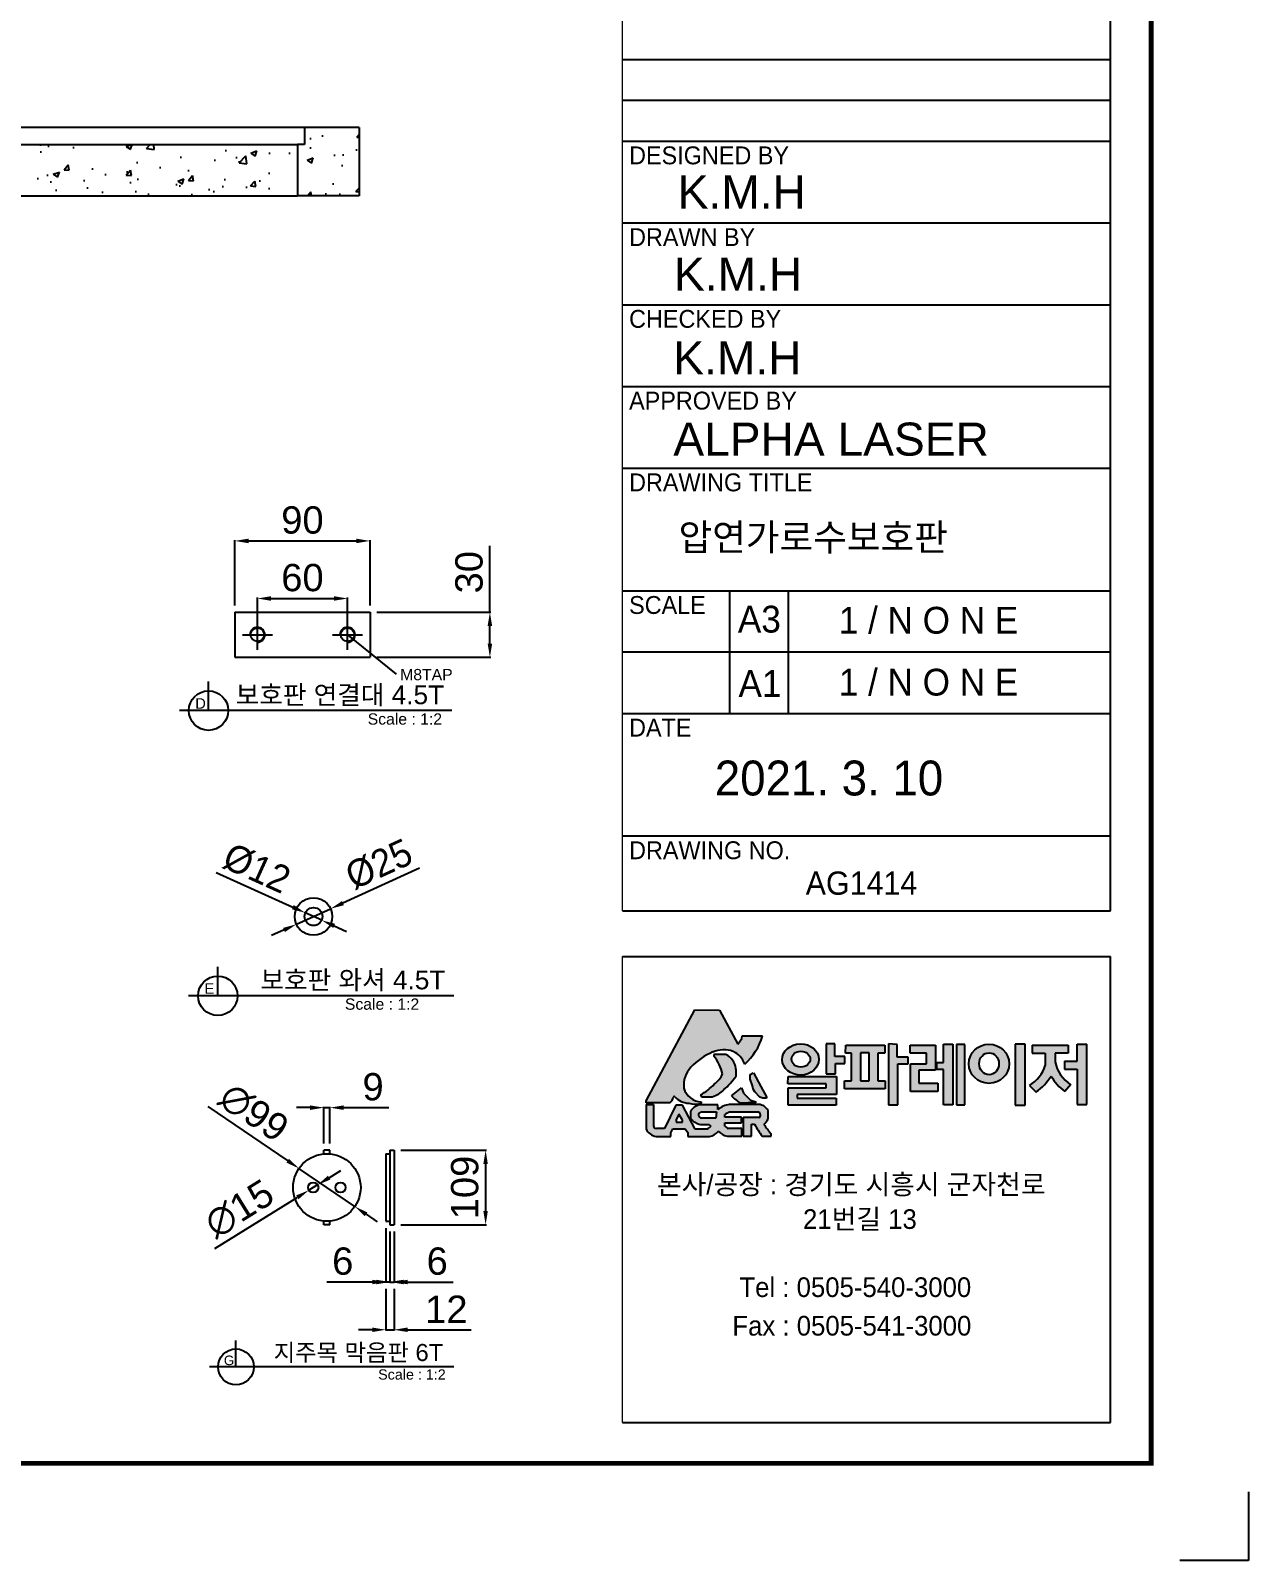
# Model space of a CAD drawing. Header units: millimetres. Extents: x 11916 to 17892, y -30913 to -26687.
# Drawn here: x 16108 to 17892, y -30913 to -28671 of the extents above; entities that cross this region are included whole.
import ezdxf
from ezdxf.enums import TextEntityAlignment as Align

# ---------------------------------------------------------------- set-up
doc = ezdxf.new("R2010")
doc.units = ezdxf.units.MM
doc.layers.add('LAYOUT', color=7, linetype='Continuous')
doc.layers.add('TEXT', color=7, linetype='Continuous')
doc.styles.add('H', font='')
doc.styles.get("Standard").update_dxf_attribs({"font": 'arial.ttf'})
doc.styles.get('H').set_extended_font_data('Dotum')
doc.dimstyles.new('ISO-25', dxfattribs={"dimtxt": 40, "dimasz": 20, "dimexe": 1.25, "dimexo": 10, "dimgap": 10, "dimtad": 1, "dimdec": 0, "dimtxsty": 'Standard', "dimcen": 2.5, "dimclrd": 3, "dimclre": 3, "dimclrt": 3, "dimadec": 0, "dimazin": 0, "dimtfac": 1, "dimtdec": 0, "dimtmove": 0, "dimatfit": 3, "dimfxl": 0, "dimarcsym": 0})

# ---------------------------------------------------------------- blocks, each defined once
blk = doc.blocks.new('*D11')
at = {"color": 3, "lineweight": -2, "transparency": 16777216}
for p, q in [((16407.4, -29513.5), (16407.4, -29417.8)), ((16427.4, -29419), (16585.4, -29419)), ((16605.4, -29513.5), (16605.4, -29417.8))]:
    blk.add_line(p, q, dxfattribs=at)
at = {"color": 3, "transparency": 16777216}
for points in [[(16427.4, -29415.7), (16427.4, -29422.3), (16407.4, -29419)], [(16585.4, -29415.7), (16585.4, -29422.3), (16605.4, -29419)]]:
    blk.add_solid(points, dxfattribs=at)
at = {"layer": 'Defpoints', "color": 0, "transparency": 16777216}
for p in [(16605.4, -29419), (16407.4, -29523.5), (16605.4, -29523.5)]:
    blk.add_point(p, dxfattribs=at)
at = {"color": 3, "transparency": 16777216, "insert": (16506.4, -29388.6), "char_height": 40, "attachment_point": 5}
blk.add_mtext('90', dxfattribs=at)
blk = doc.blocks.new('*D12')
at = {"color": 3, "lineweight": -2, "transparency": 16777216}
for p, q in [((16781, -29523.5), (16781, -29426.4)), ((16615.4, -29523.5), (16782.3, -29523.5)), ((16781, -29569.5), (16781, -29543.5)), ((16615.4, -29589.5), (16782.3, -29589.5))]:
    blk.add_line(p, q, dxfattribs=at)
at = {"color": 3, "transparency": 16777216}
for points in [[(16777.7, -29543.5), (16784.3, -29543.5), (16781, -29523.5)], [(16777.7, -29569.5), (16784.3, -29569.5), (16781, -29589.5)]]:
    blk.add_solid(points, dxfattribs=at)
at = {"layer": 'Defpoints', "color": 0, "transparency": 16777216}
for p in [(16605.4, -29523.5), (16781, -29523.5), (16605.4, -29589.5)]:
    blk.add_point(p, dxfattribs=at)
at = {"color": 3, "transparency": 16777216, "insert": (16750.6, -29464.9), "char_height": 40, "attachment_point": 5, "rotation": 90}
blk.add_mtext('30', dxfattribs=at)
blk = doc.blocks.new('*D13')
at = {"color": 3, "lineweight": -2, "transparency": 16777216}
for p, q in [((16677.9, -29898.7), (16565.8, -29949.7)), ((16497.6, -29980.8), (16547.6, -29958)), ((16479.4, -29989.1), (16461.2, -29997.4))]:
    blk.add_line(p, q, dxfattribs=at)
at = {"color": 3, "transparency": 16777216}
for points in [[(16564.4, -29946.7), (16567.2, -29952.8), (16547.6, -29958)], [(16478, -29986.1), (16480.7, -29992.2), (16497.6, -29980.8)]]:
    blk.add_solid(points, dxfattribs=at)
at = {"layer": 'Defpoints', "color": 0, "transparency": 16777216}
for p in [(16547.6, -29958), (16497.6, -29980.8)]:
    blk.add_point(p, dxfattribs=at)
at = {"color": 3, "transparency": 16777216, "insert": (16618.5, -29892.8), "char_height": 40, "attachment_point": 5, "rotation": 24.4839}
blk.add_mtext('{\\fMS PGothic|b0|i0|c129|p34;%%C25}', dxfattribs=at)
blk = doc.blocks.new('*D14')
at = {"color": 3, "lineweight": -2, "transparency": 16777216}
for p, q in [((16380.1, -29905), (16492.3, -29955.7)), ((16534.6, -29974.9), (16510.6, -29964)), ((16552.8, -29983.1), (16571.1, -29991.4))]:
    blk.add_line(p, q, dxfattribs=at)
at = {"color": 3, "transparency": 16777216}
for points in [[(16493.7, -29952.7), (16491, -29958.8), (16510.6, -29964)], [(16554.2, -29980.1), (16551.5, -29986.2), (16534.6, -29974.9)]]:
    blk.add_solid(points, dxfattribs=at)
at = {"layer": 'Defpoints', "color": 0, "transparency": 16777216}
for p in [(16510.6, -29964), (16534.6, -29974.9)]:
    blk.add_point(p, dxfattribs=at)
at = {"color": 3, "transparency": 16777216, "insert": (16439.5, -29898.9), "char_height": 40, "attachment_point": 5, "rotation": 335.6577}
blk.add_mtext('{\\fMS PGothic|b0|i0|c129|p34;%%C12}', dxfattribs=at)
blk = doc.blocks.new('*D15')
at = {"color": 3, "lineweight": -2, "transparency": 16777216}
for p, q in [((16440.4, -29546.5), (16440.4, -29502.1)), ((16460.4, -29503.4), (16552.4, -29503.4)), ((16572.4, -29546.5), (16572.4, -29502.1))]:
    blk.add_line(p, q, dxfattribs=at)
at = {"color": 3, "transparency": 16777216}
for points in [[(16460.4, -29500), (16460.4, -29506.7), (16440.4, -29503.4)], [(16552.4, -29500), (16552.4, -29506.7), (16572.4, -29503.4)]]:
    blk.add_solid(points, dxfattribs=at)
at = {"layer": 'Defpoints', "color": 0, "transparency": 16777216}
for p in [(16572.4, -29503.4), (16440.4, -29556.5), (16572.4, -29556.5)]:
    blk.add_point(p, dxfattribs=at)
at = {"color": 3, "transparency": 16777216, "insert": (16506.4, -29473), "char_height": 40, "attachment_point": 5}
blk.add_mtext('60', dxfattribs=at)
blk = doc.blocks.new('*D21')
at = {"color": 3, "lineweight": -2, "transparency": 16777216}
for p, q in [((16880.3, -24788.6), (16997.3, -24868.4)), ((17095.6, -24935.4), (17013.8, -24879.6)), ((17112.1, -24946.7), (17128.6, -24958))]:
    blk.add_line(p, q, dxfattribs=at)
at = {"color": 3, "transparency": 16777216}
for points in [[(16999.2, -24865.6), (16995.4, -24871.1), (17013.8, -24879.6)], [(17114, -24944), (17110.2, -24949.5), (17095.6, -24935.4)]]:
    blk.add_solid(points, dxfattribs=at)
at = {"layer": 'Defpoints', "color": 0, "transparency": 16777216}
for p in [(17013.8, -24879.6), (17095.6, -24935.4)]:
    blk.add_point(p, dxfattribs=at)
at = {"color": 3, "transparency": 16777216, "insert": (16947.7, -24797.7), "char_height": 40, "attachment_point": 5, "rotation": 325.6971}
blk.add_mtext('∅99', dxfattribs=at)
blk = doc.blocks.new('*D22')
at = {"color": 3, "lineweight": -2, "transparency": 16777216}
for p, q in [((17058.1, -24893.1), (17075.1, -24882.5)), ((17041.1, -24903.6), (17028.3, -24911.5)), ((16890.7, -24996.7), (17011.3, -24922))]:
    blk.add_line(p, q, dxfattribs=at)
at = {"color": 3, "transparency": 16777216}
for points in [[(17056.3, -24890.2), (17059.8, -24895.9), (17041.1, -24903.6)], [(17009.6, -24919.2), (17013.1, -24924.8), (17028.3, -24911.5)]]:
    blk.add_solid(points, dxfattribs=at)
at = {"layer": 'Defpoints', "color": 0, "transparency": 16777216}
for p in [(17041.1, -24903.6), (17028.3, -24911.5)]:
    blk.add_point(p, dxfattribs=at)
at = {"color": 3, "transparency": 16777216, "insert": (16926.5, -24938.8), "char_height": 40, "attachment_point": 5, "rotation": 31.7725}
blk.add_mtext('∅15', dxfattribs=at)
blk = doc.blocks.new('*D23')
at = {"color": 3, "lineweight": -2, "transparency": 16777216}
for p, q in [((17030.2, -24790.5), (17010.2, -24790.5)), ((17050.2, -24843), (17050.2, -24789.2)), ((17050.2, -24790.5), (17059.2, -24790.5)), ((17059.2, -24843), (17059.2, -24789.2)), ((17079.2, -24790.5), (17145.5, -24790.5))]:
    blk.add_line(p, q, dxfattribs=at)
at = {"color": 3, "transparency": 16777216}
for points in [[(17030.2, -24787.2), (17030.2, -24793.8), (17050.2, -24790.5)], [(17079.2, -24787.2), (17079.2, -24793.8), (17059.2, -24790.5)]]:
    blk.add_solid(points, dxfattribs=at)
at = {"layer": 'Defpoints', "color": 0, "transparency": 16777216}
for p in [(17059.2, -24790.5), (17050.2, -24853), (17059.2, -24853)]:
    blk.add_point(p, dxfattribs=at)
at = {"color": 3, "transparency": 16777216, "insert": (17122.4, -24760.1), "char_height": 40, "attachment_point": 5}
blk.add_mtext('9', dxfattribs=at)
blk = doc.blocks.new('*D24')
at = {"color": 3, "lineweight": -2, "transparency": 16777216}
for p, q in [((17163.1, -24853), (17288.5, -24853)), ((17287.2, -24873), (17287.2, -24942)), ((17163.1, -24962), (17288.5, -24962))]:
    blk.add_line(p, q, dxfattribs=at)
at = {"color": 3, "transparency": 16777216}
for points in [[(17283.9, -24873), (17290.5, -24873), (17287.2, -24853)], [(17283.9, -24942), (17290.5, -24942), (17287.2, -24962)]]:
    blk.add_solid(points, dxfattribs=at)
at = {"layer": 'Defpoints', "color": 0, "transparency": 16777216}
for p in [(17153.1, -24853), (17153.1, -24962), (17287.2, -24962)]:
    blk.add_point(p, dxfattribs=at)
at = {"color": 3, "transparency": 16777216, "insert": (17256.8, -24907.5), "char_height": 40, "attachment_point": 5, "rotation": 90}
blk.add_mtext('109', dxfattribs=at)
blk = doc.blocks.new('*D25')
at = {"color": 3, "lineweight": -2, "transparency": 16777216}
for p, q in [((17147.1, -24972), (17147.1, -25047.3)), ((17153.1, -24972), (17153.1, -25047.3)), ((17127.1, -25046), (17107.1, -25046)), ((17147.1, -25046), (17153.1, -25046)), ((17173.1, -25046), (17239.5, -25046))]:
    blk.add_line(p, q, dxfattribs=at)
at = {"color": 3, "transparency": 16777216}
for points in [[(17127.1, -25042.7), (17127.1, -25049.3), (17147.1, -25046)], [(17173.1, -25042.7), (17173.1, -25049.3), (17153.1, -25046)]]:
    blk.add_solid(points, dxfattribs=at)
at = {"layer": 'Defpoints', "color": 0, "transparency": 16777216}
for p in [(17147.1, -24962), (17153.1, -24962), (17153.1, -25046)]:
    blk.add_point(p, dxfattribs=at)
at = {"color": 3, "transparency": 16777216, "insert": (17216.3, -25015.6), "char_height": 40, "attachment_point": 5}
blk.add_mtext('6', dxfattribs=at)
blk = doc.blocks.new('*D26')
at = {"color": 3, "lineweight": -2, "transparency": 16777216}
for p, q in [((17141.1, -24967), (17141.1, -25047.3)), ((17147.1, -24972), (17147.1, -25047.3)), ((17121.1, -25046), (17054.7, -25046)), ((17147.1, -25046), (17141.1, -25046)), ((17167.1, -25046), (17187.1, -25046))]:
    blk.add_line(p, q, dxfattribs=at)
at = {"color": 3, "transparency": 16777216}
for points in [[(17121.1, -25042.7), (17121.1, -25049.3), (17141.1, -25046)], [(17167.1, -25042.7), (17167.1, -25049.3), (17147.1, -25046)]]:
    blk.add_solid(points, dxfattribs=at)
at = {"layer": 'Defpoints', "color": 0, "transparency": 16777216}
for p in [(17141.1, -24957), (17147.1, -24962), (17141.1, -25046)]:
    blk.add_point(p, dxfattribs=at)
at = {"color": 3, "transparency": 16777216, "insert": (17077.9, -25015.6), "char_height": 40, "attachment_point": 5}
blk.add_mtext('6', dxfattribs=at)
blk = doc.blocks.new('*D27')
at = {"color": 3, "lineweight": -2, "transparency": 16777216}
for p, q in [((17141.1, -25056), (17141.1, -25117.3)), ((17153.1, -25056), (17153.1, -25117.3)), ((17121.1, -25116), (17101.1, -25116)), ((17141.1, -25116), (17153.1, -25116)), ((17173.1, -25116), (17266.2, -25116))]:
    blk.add_line(p, q, dxfattribs=at)
at = {"color": 3, "transparency": 16777216}
for points in [[(17121.1, -25112.7), (17121.1, -25119.3), (17141.1, -25116)], [(17173.1, -25112.7), (17173.1, -25119.3), (17153.1, -25116)]]:
    blk.add_solid(points, dxfattribs=at)
at = {"layer": 'Defpoints', "color": 0, "transparency": 16777216}
for p in [(17141.1, -25046), (17153.1, -25046), (17153.1, -25116)]:
    blk.add_point(p, dxfattribs=at)
at = {"color": 3, "transparency": 16777216, "insert": (17229.7, -25085.9), "char_height": 40, "attachment_point": 5}
blk.add_mtext('12', dxfattribs=at)
blk = doc.blocks.new('A$C2C0F6B7D')
for p, q in [((0, 109), (-9, 109)), ((-9, 103.8), (-9, 109)), ((0, 103.8), (0, 109)), ((81.9, 104), (87.9, 104)), ((81.9, 104), (81.9, 5)), ((87.9, 109), (93.9, 109)), ((87.9, 109), (87.9, 0)), ((93.9, 109), (93.9, 0)), ((-9, 0), (-9, 5.2)), ((0, 0), (-9, 0)), ((0, 0), (0, 5.2)), ((81.9, 5), (87.9, 5)), ((87.9, 0), (93.9, 0)), ((-137.7, -208.4), (-137.7, -169.6)), ((181.4, -208.4), (-176.5, -208.4))]:
    blk.add_line(p, q)
for centre, radius in [((-4.5, 54.5), 49.5), ((-24.5, 54.5), 7.5), ((15.5, 54.5), 7.5), ((-137.7, -208.4), 26.3)]:
    blk.add_circle(centre, radius)
blk.add_text('G', height=14).set_placement((-155.4, -205.8))
at = {"layer": 'TEXT'}
blk.add_text('지주목 막음판 6T', height=25, dxfattribs=at).set_placement((41.8, -199.8), align=Align.CENTER)
blk.add_text('Scale : 1:2', height=15, dxfattribs=at).set_placement((70.6, -227))
for base, p1, p2, picture, middle in [((0, 171.5), (-9, 109), (0, 109), '*D23', (63.2, 202)), ((81.9, -84), (87.9, 0), (81.9, 5), '*D26', (18.7, -53.5)), ((93.9, -84), (87.9, 0), (93.9, 0), '*D25', (157.1, -53.5)), ((93.9, -154), (81.9, -84), (93.9, -84), '*D27', (170.5, -123.9))]:
    dim = blk.add_linear_dim(base=base, p1=p1, p2=p2, dimstyle='ISO-25')
    dim.commit()
    dim.dimension.update_dxf_attribs({"geometry": picture, "text_midpoint": middle, "insert": (-17059.2, 24962)})
for p1, p2, picture, middle in [((36.4, 26.6), (-45.4, 82.4), '*D21', (-111.5, 164.3)), ((-18.1, 58.4), (-30.9, 50.6), '*D22', (-132.7, 23.3))]:
    dim = blk.add_diameter_dim_2p(p1=p1, p2=p2, dimstyle='ISO-25')
    dim.commit()
    dim.dimension.update_dxf_attribs({"geometry": picture, "text_midpoint": middle, "insert": (-17059.2, 24962)})
dim = blk.add_linear_dim(base=(228, 0), p1=(93.9, 109), p2=(93.9, 0), angle=90, dimstyle='ISO-25')
dim.commit()
dim.dimension.update_dxf_attribs({"geometry": '*D24', "text_midpoint": (197.6, 54.5), "insert": (-17059.2, 24962)})

msp = doc.modelspace()

# ---------------------------------------------------------------- hatches: boundary and pattern name
h = msp.add_hatch()
h.set_pattern_fill('AR-CONC', color=256, scale=0.5)
h.set_pattern_definition([(50, (3468.4, -30593.274), (91.09233, -7.96954), [9.525, -104.775]), (355, (3468.4, -30593.27), (-17.6217, 95.5284), [7.62, -83.8203]), (100.45144, (3475.995, -30593.94), (73.4706, 87.5589), [8.095, -89.0451]), (46.1842, (3468.4, -30567.87), (135.5395, -21.0212), [14.2875, -157.1625]), (96.6356, (3479.7, -30569.63), (118.7021, 123.713), [12.1425, -133.5678]), (351.1842, (3468.4, -30567.87), (118.702, 123.713), [11.43, -125.7299]), (21, (3481.1, -30574.224), (75.8072, -51.1326), [9.525, -104.775]), (326, (3481.1, -30574.22), (30.901, 92.094), [7.62, -83.82]), (71.45144, (3487.42, -30578.485), (106.7082, 40.9614), [8.095, -89.045]), (37.5, (3468.404, -30593.274), (1.5443, 42.27752), [0, -82.804, 0, -85.09, 0, -84.1375]), (7.5, (3468.404, -30593.274), (33.40983, 50.09029), [0, -48.514, 0, -80.899, 0, -32.0675]), (327.5, (3440.083, -30593.274), (67.7953, -2.86437), [0, -31.75, 0, -99.06, 0, -131.445]), (317.5, (3427.38, -30593.274), (74.0646, 12.71325), [0, -41.275, 0, -65.786, 0, -93.345])])
h.paths.add_polyline_path([(16499.4, -28838.2), (16499.4, -28913.2), (16589.4, -28913.2), (16589.4, -28813.2), (16509.4, -28813.2), (16509.4, -28838.2)])
h = msp.add_hatch()
h.set_pattern_fill('AR-CONC', color=256, scale=0.5)
h.set_pattern_definition([(50, (3568.4, -30593.274), (91.09233, -7.96954), [9.525, -104.775]), (355, (3568.4, -30593.27), (-17.6217, 95.5284), [7.62, -83.8203]), (100.45144, (3575.995, -30593.94), (73.4706, 87.5589), [8.095, -89.0451]), (46.1842, (3568.4, -30567.87), (135.5395, -21.0212), [14.2875, -157.1625]), (96.6356, (3579.7, -30569.63), (118.702, 123.713), [12.1425, -133.5678]), (351.1842, (3568.4, -30567.87), (118.702, 123.713), [11.43, -125.7299]), (21, (3581.1, -30574.224), (75.8072, -51.1326), [9.525, -104.775]), (326, (3581.1, -30574.22), (30.901, 92.094), [7.62, -83.82]), (71.45144, (3587.42, -30578.485), (106.7082, 40.9614), [8.095, -89.045]), (37.5, (3568.404, -30593.274), (1.5443, 42.27752), [0, -82.804, 0, -85.09, 0, -84.1375]), (7.5, (3568.404, -30593.274), (33.40983, 50.09029), [0, -48.514, 0, -80.899, 0, -32.0675]), (327.5, (3540.083, -30593.274), (67.7953, -2.86437), [0, -31.75, 0, -99.06, 0, -131.445]), (317.5, (3527.38, -30593.274), (74.0646, 12.71325), [0, -41.275, 0, -65.786, 0, -93.345])])
h.paths.add_polyline_path([(15109.4, -28838.2), (15109.4, -28913.2), (16499.4, -28913.2), (16499.4, -28838.2)])
h = msp.add_hatch(color=256)
h.dxf.hatch_style = 1
h.set_gradient(color1=(255, 0, 0), color2=(255, 159, 127), tint=1)
h.paths.add_polyline_path([(17009.9, -30239.4), (17009.7, -30242.3), (17044.4, -30242.3, 0.214284), (17049.4, -30234.3, -0.655828), (17051.8, -30233.7, 0.18567), (17072.4, -30243, 0.148851), (17090.2, -30243.1, 0.404174), (17090.7, -30241.1, -0.316733), (17065.1, -30221, -0.221534), (17075.5, -30190.2, -0.105066), (17107.5, -30167.9, -0.185229), (17137.4, -30166.9, -0.196064), (17154.3, -30185.6, 0.141597), (17180.5, -30144.4), (17150.7, -30144.1), (17150.1, -30148.1), (17147.8, -30151.8), (17144.3, -30156.4), (17117.3, -30106.4), (17081.2, -30106.1)])
h.paths.add_polyline_path([(17109.6, -30214.9, -0.08303), (17089.6, -30230.7, 0.230034), (17091.7, -30233.6, 0.021204), (17106.5, -30233.4, 0.137848), (17123.4, -30223.3, 0.057638), (17141.5, -30203.4, 0.060436), (17141.3, -30191.9, 0.2375), (17126.5, -30171.7), (17109.1, -30171.7), (17109.1, -30174.3, -0.121183), (17121.8, -30200, -0.135167)], flags=17)
h.paths.add_polyline_path([(17152.5, -30228.2), (17149.6, -30220.3), (17134.7, -30232.4, 0.044378), (17147.9, -30243), (17170.6, -30242.1), (17170.6, -30241.1), (17162.6, -30238.6)], flags=17)
h.paths.add_polyline_path([(17166.8, -30222.4), (17169.2, -30226.3), (17176.6, -30233.9), (17181, -30235.6), (17186.1, -30235.6), (17186, -30233.7), (17178, -30218.6), (17166.9, -30198.3), (17162.1, -30200.9), (17162.1, -30207.9), (17165.5, -30217.3)])
h.paths.add_polyline_path([(17025.3, -30280.2, -0.419155), (17020.8, -30276), (17020.8, -30245.1), (17009.7, -30245.1), (17009.7, -30280.7, 0.254457), (17024.4, -30291.7), (17045.9, -30291.7), (17045.9, -30286.2), (17049.1, -30280.3), (17067, -30280.3), (17071.1, -30286), (17071.1, -30291.7), (17102.7, -30291.7, 0.190479), (17115.7, -30284, 0.147735), (17128.4, -30291.1), (17149.9, -30291.1), (17149.9, -30280.2), (17130.2, -30280.2, -0.052449), (17125.3, -30276.7), (17125.3, -30271.6), (17149.6, -30271.6), (17149.6, -30263.3), (17125.2, -30263.3), (17125.2, -30259.6, -0.044761), (17131.6, -30255.8), (17174.3, -30255.8, -0.648836), (17175.2, -30264.1), (17152, -30264.1), (17152, -30291.5), (17164.4, -30291.5), (17164.4, -30273.7), (17168.7, -30273.7, 0.01692), (17179.7, -30291.4), (17193, -30291.4), (17193, -30287.8, -0.024318), (17182.4, -30274, 0.064908), (17188.5, -30265.9), (17188.5, -30253.6, 0.229002), (17174.7, -30244.7), (17131.7, -30244.7, 0.127003), (17114.9, -30252.3), (17114.9, -30245.4), (17088, -30245.4, 0.22689), (17074.7, -30254.9), (17074.7, -30265.1, 0.193483), (17089.3, -30274.2), (17102.3, -30274.2, 0.030046), (17104.9, -30276.9, 0.136716), (17100.5, -30281), (17081.7, -30281), (17063.3, -30246.1), (17053.4, -30246.1), (17036.6, -30280.2)])
h.paths.add_polyline_path([(17053.8, -30270.8), (17053.8, -30267.3), (17058, -30259), (17063, -30267.7), (17063, -30270.8)], flags=16)
h.paths.add_polyline_path([(17090.4, -30255.8), (17112.9, -30255.7), (17112, -30264.9), (17091.3, -30264.9, -0.924958)], flags=16)
edge = h.paths.add_edge_path()
edge.add_ellipse((17236.1, -30178.9), major_axis=(-26.9, -0.4), ratio=0.850598, start_angle=0, end_angle=360)
edge = h.paths.add_edge_path(flags=16)
edge.add_ellipse((17236.5, -30178.4), major_axis=(-13.7, 0), ratio=0.843368, start_angle=0, end_angle=360)
h.paths.add_polyline_path([(17288.6, -30203.9), (17218, -30203.9), (17217.5, -30214.8), (17273.7, -30214.8), (17273.7, -30220.4), (17217.7, -30220.4), (17217.7, -30245.8), (17288.4, -30245.8), (17288.4, -30235.8), (17231.3, -30235.8), (17231.3, -30230.4), (17288.6, -30230.4)])
h.paths.add_polyline_path([(17273.5, -30199.8), (17287.4, -30199.8), (17287.4, -30184.7), (17300.9, -30184.7), (17300.9, -30174.3), (17286.4, -30174.3), (17286.4, -30156), (17273.5, -30156.2)])
h.paths.add_polyline_path([(17310.6, -30169.8), (17310.6, -30210), (17300.3, -30210), (17300.3, -30221.9), (17360, -30221.9), (17360, -30210.1), (17349.3, -30210.1), (17349.3, -30169.8), (17359.6, -30169.8), (17359.6, -30157.9), (17302.4, -30157.9), (17301.7, -30169.8)])
h.paths.add_polyline_path([(17323.9, -30169.1), (17336.6, -30169.4), (17336.6, -30210.1), (17323.9, -30210.1)], flags=16)
h.paths.add_polyline_path([(17377.7, -30175.4), (17377.7, -30156.9), (17364.9, -30156.2), (17364.9, -30245.3), (17378.7, -30245.3), (17378.7, -30185.2), (17393.8, -30185.2), (17393.8, -30175.4)])
h.paths.add_polyline_path([(17409.2, -30194.7), (17433.7, -30194.7), (17433.7, -30157.9), (17396.5, -30157.9), (17396.6, -30169.7), (17420.5, -30169.7), (17420.5, -30185.4), (17397.1, -30185.4), (17397.1, -30225.8), (17437.2, -30225.8), (17437.2, -30213.4), (17409.2, -30213.4)])
h.paths.add_polyline_path([(17445.5, -30245.4), (17459.2, -30245.4), (17459.2, -30156.4), (17445.6, -30156.4), (17445.6, -30183.2), (17435.6, -30183.2), (17435.5, -30193.6), (17445.5, -30193.6)])
h.paths.add_polyline_path([(17464.3, -30245.5), (17476.6, -30245.5), (17476.6, -30157), (17464.3, -30157)])
edge = h.paths.add_edge_path()
edge.add_ellipse((17512.1, -30185.2), major_axis=(-29.5, 0), ratio=0.974401, start_angle=0, end_angle=360)
edge = h.paths.add_edge_path(flags=16)
edge.add_ellipse((17512.2, -30185.2), major_axis=(0, -16.1), ratio=0.89757, start_angle=0, end_angle=360)
h.paths.add_polyline_path([(17550.4, -30245.9), (17565.2, -30245.9), (17565.2, -30156.5), (17550.4, -30156.6)])
h.paths.add_polyline_path([(17603.2, -30203.2, 0.121385), (17623.4, -30225.7), (17631.8, -30215.8, -0.196928), (17609, -30182.5), (17609, -30169.8), (17628, -30169.8), (17628, -30157.8), (17575.5, -30157.8), (17575.5, -30169.6), (17594.6, -30169.6), (17594.6, -30187.5, -0.181097), (17571.5, -30216.9), (17581, -30226.6, 0.109226)])
h.paths.add_polyline_path([(17655.6, -30156.4), (17641.5, -30156.4), (17641.5, -30181.6), (17622.9, -30181.6), (17622.9, -30193.3), (17641.2, -30193.3), (17641.2, -30245.1), (17655.6, -30245.1)])

# ---------------------------------------------------------------- linework, layer by layer
at = {"color": 0, "lineweight": 20}
for p, q in [((16975.3, -29961.2), (16975.3, -27515.5)), ((16975.3, -30710.8), (16975.3, -30028.1))]:
    msp.add_line(p, q, dxfattribs=at)
for p, q in [((17689.9, -29961.2), (17689.9, -27515.5)), ((16975.3, -28713.4), (17689.9, -28713.4)), ((16975.3, -28773.3), (17689.9, -28773.3)), ((16589.4, -28813.2), (15099.4, -28813.2)), ((16589.4, -28813.2), (16509.4, -28813.2)), ((16509.4, -28813.2), (16509.4, -28838.2)), ((16589.4, -28813.2), (16589.4, -28913.2)), ((15109.4, -28838.2), (16499.4, -28838.2)), ((16509.4, -28838.2), (16499.4, -28838.2)), ((16499.4, -28838.2), (16499.4, -28913.2)), ((16975.3, -28833.2), (17689.9, -28833.2)), ((15109.4, -28913.2), (16499.4, -28913.2)), ((16589.4, -28913.2), (16499.4, -28913.2)), ((16975.3, -28953), (17689.9, -28953)), ((16975.3, -29072.8), (17689.9, -29072.8)), ((16975.3, -29192.6), (17689.9, -29192.6)), ((16975.3, -29312.4), (17689.9, -29312.4)), ((16975.3, -29492.1), (17689.9, -29492.1)), ((17132, -29492.1), (17132, -29671.7)), ((17217.9, -29492.1), (17217.9, -29671.7)), ((16407.4, -29523.5), (16407.4, -29589.5)), ((16407.4, -29523.5), (16605.4, -29523.5)), ((16605.4, -29523.5), (16605.4, -29589.5)), ((16572.4, -29556.5), (16643.6, -29614.5)), ((16407.4, -29589.5), (16605.4, -29589.5)), ((17689.9, -29581.9), (16975.3, -29581.9)), ((16368.8, -29667.7), (16368.8, -29625.1)), ((16725.2, -29667.7), (16326.2, -29667.7)), ((16975.3, -29671.7), (17689.9, -29671.7)), ((16975.3, -29851.4), (17689.9, -29851.4)), ((16975.3, -29961.2), (17689.9, -29961.2)), ((16975.3, -30028.1), (17689.9, -30028.1)), ((17689.9, -30710.8), (17689.9, -30028.1)), ((16382.3, -30085.6), (16382.3, -30042.9)), ((16728.1, -30085.6), (16339.7, -30085.6)), ((17009.9, -30239.4), (17081.2, -30106.1)), ((17081.2, -30106.1), (17117.3, -30106.4)), ((17117.3, -30106.4), (17144.3, -30156.4)), ((17144.3, -30156.4), (17147.8, -30151.8)), ((17147.8, -30151.8), (17150.1, -30148.1)), ((17150.1, -30148.1), (17150.7, -30144.1)), ((17150.7, -30144.1), (17180.5, -30144.4)), ((17126.5, -30171.7), (17109.1, -30171.7)), ((17109.1, -30171.7), (17109.1, -30174.3)), ((17286.4, -30156), (17273.5, -30156.2)), ((17273.5, -30156.2), (17273.5, -30199.8)), ((17286.4, -30174.3), (17286.4, -30156)), ((17300.9, -30174.3), (17286.4, -30174.3)), ((17300.9, -30184.7), (17300.9, -30174.3)), ((17301.7, -30169.8), (17302.4, -30157.9)), ((17310.6, -30169.8), (17301.7, -30169.8)), ((17302.4, -30157.9), (17359.6, -30157.9)), ((17310.6, -30210), (17310.6, -30169.8)), ((17323.9, -30169.1), (17323.9, -30210.1)), ((17336.6, -30169.4), (17323.9, -30169.1)), ((17336.6, -30210.1), (17336.6, -30169.4)), ((17359.6, -30169.8), (17349.3, -30169.8)), ((17349.3, -30169.8), (17349.3, -30210.1)), ((17359.6, -30157.9), (17359.6, -30169.8)), ((17364.9, -30156.2), (17364.9, -30245.3)), ((17377.7, -30156.9), (17364.9, -30156.2)), ((17377.7, -30175.4), (17377.7, -30156.9)), ((17396.5, -30157.9), (17433.7, -30157.9)), ((17396.6, -30169.7), (17396.5, -30157.9)), ((17420.5, -30169.7), (17396.6, -30169.7)), ((17420.5, -30185.4), (17420.5, -30169.7)), ((17433.7, -30157.9), (17433.7, -30194.7)), ((17445.6, -30183.2), (17445.6, -30156.4)), ((17445.6, -30156.4), (17459.2, -30156.4)), ((17459.2, -30156.4), (17459.2, -30245.4)), ((17464.3, -30157), (17464.3, -30245.5)), ((17476.6, -30157), (17464.3, -30157)), ((17476.6, -30245.5), (17476.6, -30157)), ((17565.2, -30156.5), (17550.4, -30156.6)), ((17550.4, -30156.6), (17550.4, -30245.9)), ((17565.2, -30245.9), (17565.2, -30156.5)), ((17575.5, -30157.8), (17628, -30157.8)), ((17575.5, -30157.8), (17575.5, -30169.6)), ((17575.5, -30169.6), (17594.6, -30169.6)), ((17594.6, -30169.6), (17594.6, -30187.5)), ((17628, -30169.8), (17609, -30169.8)), ((17609, -30169.8), (17609, -30182.5)), ((17628, -30157.8), (17628, -30169.8)), ((17641.5, -30181.6), (17641.5, -30156.4)), ((17641.5, -30156.4), (17655.6, -30156.4)), ((17655.6, -30245.1), (17655.6, -30156.4)), ((17287.4, -30199.8), (17287.4, -30184.7)), ((17287.4, -30184.7), (17300.9, -30184.7)), ((17393.8, -30175.4), (17377.7, -30175.4)), ((17378.7, -30245.3), (17378.7, -30185.2)), ((17378.7, -30185.2), (17393.8, -30185.2)), ((17393.8, -30185.2), (17393.8, -30175.4)), ((17397.1, -30225.8), (17397.1, -30185.4)), ((17397.1, -30185.4), (17420.5, -30185.4)), ((17433.7, -30194.7), (17409.2, -30194.7)), ((17409.2, -30194.7), (17409.2, -30213.4)), ((17435.5, -30193.6), (17435.6, -30183.2)), ((17445.5, -30193.6), (17435.5, -30193.6)), ((17435.6, -30183.2), (17445.6, -30183.2)), ((17445.5, -30245.4), (17445.5, -30193.6)), ((17622.9, -30181.6), (17622.9, -30193.3)), ((17622.9, -30181.6), (17641.5, -30181.6)), ((17622.9, -30193.3), (17641.2, -30193.3)), ((17641.2, -30193.3), (17641.2, -30245.1)), ((17162.1, -30200.9), (17166.9, -30198.3)), ((17162.1, -30207.9), (17162.1, -30200.9)), ((17165.5, -30217.3), (17162.1, -30207.9)), ((17166.8, -30222.4), (17165.5, -30217.3)), ((17167, -30198.4), (17178, -30218.6)), ((17178, -30218.6), (17186, -30233.7)), ((17217.5, -30214.8), (17218, -30203.9)), ((17273.7, -30214.8), (17217.5, -30214.8)), ((17218, -30203.9), (17288.6, -30203.9)), ((17273.5, -30199.8), (17287.4, -30199.8)), ((17273.7, -30220.4), (17273.7, -30214.8)), ((17288.6, -30203.9), (17288.6, -30230.4)), ((17300.3, -30221.9), (17300.3, -30210)), ((17300.3, -30210), (17310.6, -30210)), ((17323.9, -30210.1), (17336.6, -30210.1)), ((17349.3, -30210.1), (17360, -30210.1)), ((17360, -30210.1), (17360, -30221.9)), ((17409.2, -30213.4), (17437.2, -30213.4)), ((17437.2, -30213.4), (17437.2, -30225.8)), ((17571.5, -30216.9), (17581, -30226.6)), ((17631.8, -30215.8), (17623.4, -30225.7)), ((17009.7, -30242.3), (17009.9, -30239.4)), ((17134.7, -30232.4), (17149.6, -30220.3)), ((17149.6, -30220.3), (17152.5, -30228.2)), ((17152.5, -30228.2), (17162.6, -30238.6)), ((17162.6, -30238.6), (17170.6, -30241.1)), ((17169.2, -30226.3), (17166.8, -30222.4)), ((17176.6, -30233.9), (17169.2, -30226.3)), ((17170.6, -30241.1), (17170.6, -30242.1)), ((17181, -30235.6), (17176.6, -30233.9)), ((17186.1, -30235.6), (17181, -30235.6)), ((17186, -30233.7), (17186.1, -30235.6)), ((17217.7, -30245.8), (17217.7, -30220.4)), ((17217.7, -30220.4), (17273.7, -30220.4)), ((17288.6, -30230.4), (17231.3, -30230.4)), ((17231.3, -30230.4), (17231.3, -30235.8)), ((17231.3, -30235.8), (17288.4, -30235.8)), ((17288.4, -30235.8), (17288.4, -30245.8)), ((17360, -30221.9), (17300.3, -30221.9)), ((17437.2, -30225.8), (17397.1, -30225.8)), ((17044.4, -30242.3), (17009.7, -30242.3)), ((17009.7, -30245.1), (17020.8, -30245.1)), ((17009.7, -30245.1), (17009.7, -30280.7)), ((17020.8, -30245.1), (17020.8, -30276)), ((17053.4, -30246.1), (17036.6, -30280.2)), ((17063.3, -30246.1), (17053.4, -30246.1)), ((17058, -30259), (17053.8, -30267.3)), ((17063, -30267.7), (17058, -30259)), ((17081.7, -30281), (17063.3, -30246.1)), ((17074.7, -30254.9), (17074.7, -30265.1)), ((17114.9, -30245.4), (17088, -30245.4)), ((17090.4, -30255.8), (17112.9, -30255.7)), ((17112.9, -30255.7), (17112, -30264.9)), ((17114.9, -30252.3), (17114.9, -30245.4)), ((17125.2, -30263.3), (17125.2, -30259.6)), ((17149.6, -30263.3), (17125.2, -30263.3)), ((17131.6, -30255.8), (17174.3, -30255.8)), ((17174.7, -30244.7), (17131.7, -30244.7)), ((17170.6, -30242.1), (17147.9, -30243)), ((17149.6, -30271.6), (17149.6, -30263.3)), ((17175.2, -30264.1), (17152, -30264.1)), ((17152, -30264.1), (17152, -30291.5)), ((17188.5, -30265.9), (17188.5, -30253.6)), ((17288.4, -30245.8), (17217.7, -30245.8)), ((17364.9, -30245.3), (17378.7, -30245.3)), ((17459.2, -30245.4), (17445.5, -30245.4)), ((17464.3, -30245.5), (17476.6, -30245.5)), ((17550.4, -30245.9), (17565.2, -30245.9)), ((17641.2, -30245.1), (17655.6, -30245.1)), ((17036.6, -30280.2), (17024.9, -30280.2)), ((17045.9, -30286.2), (17049.1, -30280.3)), ((17045.9, -30291.7), (17045.9, -30286.2)), ((17049.1, -30280.3), (17067, -30280.3)), ((17053.8, -30267.3), (17053.8, -30270.8)), ((17053.8, -30270.8), (17063, -30270.8)), ((17063, -30270.8), (17063, -30267.7)), ((17067, -30280.3), (17071.1, -30286)), ((17071.1, -30286), (17071.1, -30291.7)), ((17100.5, -30281), (17081.7, -30281)), ((17089.3, -30274.2), (17102.3, -30274.2)), ((17112, -30264.9), (17091.2, -30264.9)), ((17125.3, -30276.7), (17125.3, -30271.6)), ((17125.3, -30271.6), (17149.6, -30271.6)), ((17149.9, -30280.2), (17130.2, -30280.2)), ((17149.9, -30291.1), (17149.9, -30280.2)), ((17164.4, -30291.5), (17164.4, -30273.7)), ((17164.4, -30273.7), (17168.7, -30273.7)), ((17024.4, -30291.7), (17045.9, -30291.7)), ((17071.1, -30291.7), (17102.7, -30291.7)), ((17128.4, -30291.1), (17149.9, -30291.1)), ((17152, -30291.5), (17164.4, -30291.5)), ((17179.7, -30291.4), (17193, -30291.4)), ((17193, -30291.4), (17193, -30287.8)), ((16975.3, -30710.8), (17689.9, -30710.8)), ((17892.1, -30812.3), (17892.1, -30913)), ((17892.1, -30913), (17791.5, -30913))]:
    msp.add_line(p, q)
at = {"color": 1}
for p, q in [((16440.4, -29578.5), (16440.4, -29534.5)), ((16572.4, -29578.5), (16572.4, -29534.5)), ((16418.4, -29556.5), (16462.4, -29556.5)), ((16550.4, -29556.5), (16594.4, -29556.5))]:
    msp.add_line(p, q, dxfattribs=at)
for centre, radius in [((16440.4, -29556.5), 9.9), ((16572.4, -29556.5), 9.9), ((16368.8, -29667.7), 28.9), ((16522.6, -29969.4), 27.5), ((16522.6, -29969.4), 13.2), ((16382.3, -30085.6), 28.9)]:
    msp.add_circle(centre, radius)
at = {"color": 4}
for centre in [(16440.4, -29556.5), (16572.4, -29556.5)]:
    msp.add_arc(centre, 11, 270, 180, dxfattribs=at)
for centre, radius, start, end in [((17096.1, -30119.8), 87.9, 311.4509, 343.6881), ((17144, -30254.4), 93.9, 112.8742, 136.8648), ((17123.7, -30206.4), 41.7, 70.8979, 112.8751), ((17063.1, -30212.9), 60.1, 12.3605, 39.9987), ((17113.9, -30196.5), 27.9, 9.6034, 63.0444), ((17122.9, -30197), 33.4, 19.9375, 64.3092), ((17103.3, -30216.7), 38.4, 136.3749, 186.3397), ((17075.5, -30190.2), 1.403122951160185e-12, 159.4993, 330.6422), ((17094, -30198.5), 47.8, 354.0601, 7.8943), ((17543.9, -30171.3), 53.3, 301.1839, 342.2433), ((17661, -30171.4), 53.2, 192.0664, 236.6287), ((17052.6, -30163.2), 77, 298.744, 317.7294), ((17088.6, -30185.2), 36.4, 305.2379, 336.0294), ((17046.5, -30135), 117.1, 311.0403, 324.2354), ((17539.1, -30164.8), 74.6, 304.1443, 329.0781), ((17659, -30173.5), 63.2, 208.0421, 235.7261), ((17038.1, -30232.7), 11.5, 303.6229, 352.0073), ((17050.8, -30234.5), 1.35, 38.9695, 171.9523), ((17074.3, -30211.6), 31.5, 224.5251, 266.5984), ((17051.8, -30233.7), 1.072976374416612e-12, 41.2759, 185.3558), ((17092.2, -30212.9), 28.3, 196.6209, 266.9197), ((17089.5, -30241.8), 1.45, 270.9412, 29.2318), ((17093.7, -30230), 4.11, 188.8476, 240.6661), ((17097.2, -30058.8), 174.9, 268.191, 273.05), ((17096.9, -30198.3), 36.5, 285.2841, 316.6787), ((17200.7, -30163.5), 95.4, 226.2191, 236.3831), ((17081.4, -30213.8), 30.6, 252.9152, 285.3632), ((17091.3, -30264.2), 19, 99.81, 150.9436), ((17091.2, -30260.3), 4.6, 99.6386, 269.2912), ((17138.2, -30281), 36.9, 100.1161, 129.0681), ((17149.6, -30293.3), 41.6, 115.6034, 125.855), ((17172.9, -30260.2), 4.56, 300.2822, 72.1901), ((17172.4, -30263.3), 18.8, 31.1703, 82.764), ((17027.2, -30272.6), 19.3, 204.7787, 261.884), ((17025.1, -30275.8), 4.35, 182.0619, 266.9731), ((17093.3, -30251.4), 23.1, 216.163, 259.9649), ((17110, -30286.8), 11.2, 117.1825, 148.3224), ((17126, -30254.6), 30.7, 219.5763, 226.4602), ((17099.5, -30271.5), 20.4, 279.1517, 322.2895), ((17133.8, -30266.5), 25.3, 224.0335, 257.6487), ((17144.1, -30255.4), 28.4, 228.6667, 240.6761), ((17435, -30118.9), 308.1, 210.1657, 214.0431), ((17154.5, -30246.6), 39.1, 315.4182, 330.2733), ((17329.6, -30171.7), 179.3, 214.799, 220.3711)]:
    msp.add_arc(centre, radius, start, end)
for centre, major_axis, ratio in [((17236.1, -30178.9), (-26.9, -0.4), 0.850598), ((17236.5, -30178.4), (-13.7, 0), 0.843368), ((17512.1, -30185.2), (-29.5, 0), 0.974401), ((17512.2, -30185.2), (0, -16.1), 0.89757)]:
    msp.add_ellipse(centre, major_axis=major_axis, ratio=ratio)
at = {"layer": 'LAYOUT'}
for p, q in [((17749.8, -30770.7), (17749.8, -30130.3)), ((16113.4, -30770.7), (17749.8, -30770.7))]:
    msp.add_line(p, q, dxfattribs=at)
at = {"layer": 'LAYOUT', "const_width": 7.11}
msp.add_lwpolyline([(12058, -30770.7), (17749.8, -30770.7), (17749.8, -26829.1), (12058, -26829.1)], close=True, dxfattribs=at)

# ---------------------------------------------------------------- block references
msp.add_blockref('A$C2C0F6B7D', (16546.7, -30421))

# ---------------------------------------------------------------- texts
at = {"style": 'H'}
for s, height, p in [('DESIGNED BY', 26.204, (16984.9, -28867.1)), ('DRAWN BY', 26.2, (16984.9, -28986.9)), ('CHECKED BY', 26.2, (16984.9, -29106.7)), ('APPROVED BY', 26.204, (16984.9, -29226.5)), ('DRAWING TITLE', 26.204, (16984.9, -29346.3)), ('압연가로수보호판', 39.31, (17057.3, -29433.3)), ('SCALE', 26.2, (16984.9, -29526)), ('A3', 39.31, (17144.3, -29553.3)), ('1 / N O N E', 39.306, (17292.1, -29554.9)), ('A1', 39.31, (17145.2, -29647.7)), ('1 / N O N E', 39.306, (17292.1, -29645.6)), ('DATE', 26.2, (16984.9, -29705.7)), ('2021. 3. 10', 51.098, (17110.5, -29792)), ('DRAWING NO.', 26.204, (16984.9, -29885.4)), ('AG1414', 34.07, (17243.6, -29937.5)), ('본사/공장 : 경기도 시흥시 군자천로', 28.824, (17025.7, -30376.5)), ('21번길 13', 28.82, (17239.7, -30427.2)), ('Tel : 0505-540-3000', 28.824, (17146.5, -30527)), ('Fax : 0505-541-3000', 28.824, (17136.2, -30583.5))]:
    msp.add_text(s, height=height, dxfattribs=at).set_placement(p)
for s, height, p in [('K.M.H', 48.4, (17056.1, -28931.9)), ('K.M.H', 48.4, (17050.7, -29052.1)), ('K.M.H', 48.4, (17049.7, -29175.1)), ('ALPHA LASER', 48.4, (17049.7, -29294)), ('M8TAP', 16.5, (16649.6, -29623.1)), ('D', 15.4, (16349.4, -29664.9)), ('E', 15.4, (16362.9, -30082.7))]:
    msp.add_text(s, height=height).set_placement(p)
at = {"layer": 'TEXT'}
for s, p in [('보호판 연결대 4.5T', (16561.3, -29658.3)), ('보호판 와셔 4.5T', (16580.4, -30076.1))]:
    msp.add_text(s, height=27.5, dxfattribs=at).set_placement(p, align=Align.CENTER)
for p in [(16602, -29688.2), (16568.6, -30106)]:
    msp.add_text('Scale : 1:2', height=16.5, dxfattribs=at).set_placement(p)

# ---------------------------------------------------------------- dimensions: what is measured, and where the dimension line sits
dim = msp.add_linear_dim(base=(16605.4, -29419), p1=(16407.4, -29523.5), p2=(16605.4, -29523.5), text='90', dimstyle='ISO-25')
dim.commit()
dim.dimension.update_dxf_attribs({"geometry": '*D11', "text_midpoint": (16506.4, -29419), "dimtype": 128})
dim = msp.add_linear_dim(base=(16781, -29523.5), p1=(16605.4, -29589.5), p2=(16605.4, -29523.5), angle=90, text='30', dimstyle='ISO-25')
dim.commit()
dim.dimension.update_dxf_attribs({"geometry": '*D12', "text_midpoint": (16750.6, -29464.9)})
dim = msp.add_linear_dim(base=(16572.4, -29503.4), p1=(16440.4, -29556.5), p2=(16572.4, -29556.5), text='60', dimstyle='ISO-25')
dim.commit()
dim.dimension.update_dxf_attribs({"geometry": '*D15', "text_midpoint": (16506.4, -29473)})
for p1, p2, text, picture, middle in [((16534.6, -29974.9), (16510.6, -29964), '{\\fMS PGothic|b0|i0|c129|p34;%%C12}', '*D14', (16439.5, -29898.9)), ((16497.6, -29980.8), (16547.6, -29958), '{\\fMS PGothic|b0|i0|c129|p34;%%C25}', '*D13', (16618.5, -29892.8))]:
    dim = msp.add_diameter_dim_2p(p1=p1, p2=p2, text=text, dimstyle='ISO-25')
    dim.commit()
    dim.dimension.update_dxf_attribs({"geometry": picture, "text_midpoint": middle})

doc.saveas('drawing.dxf')
